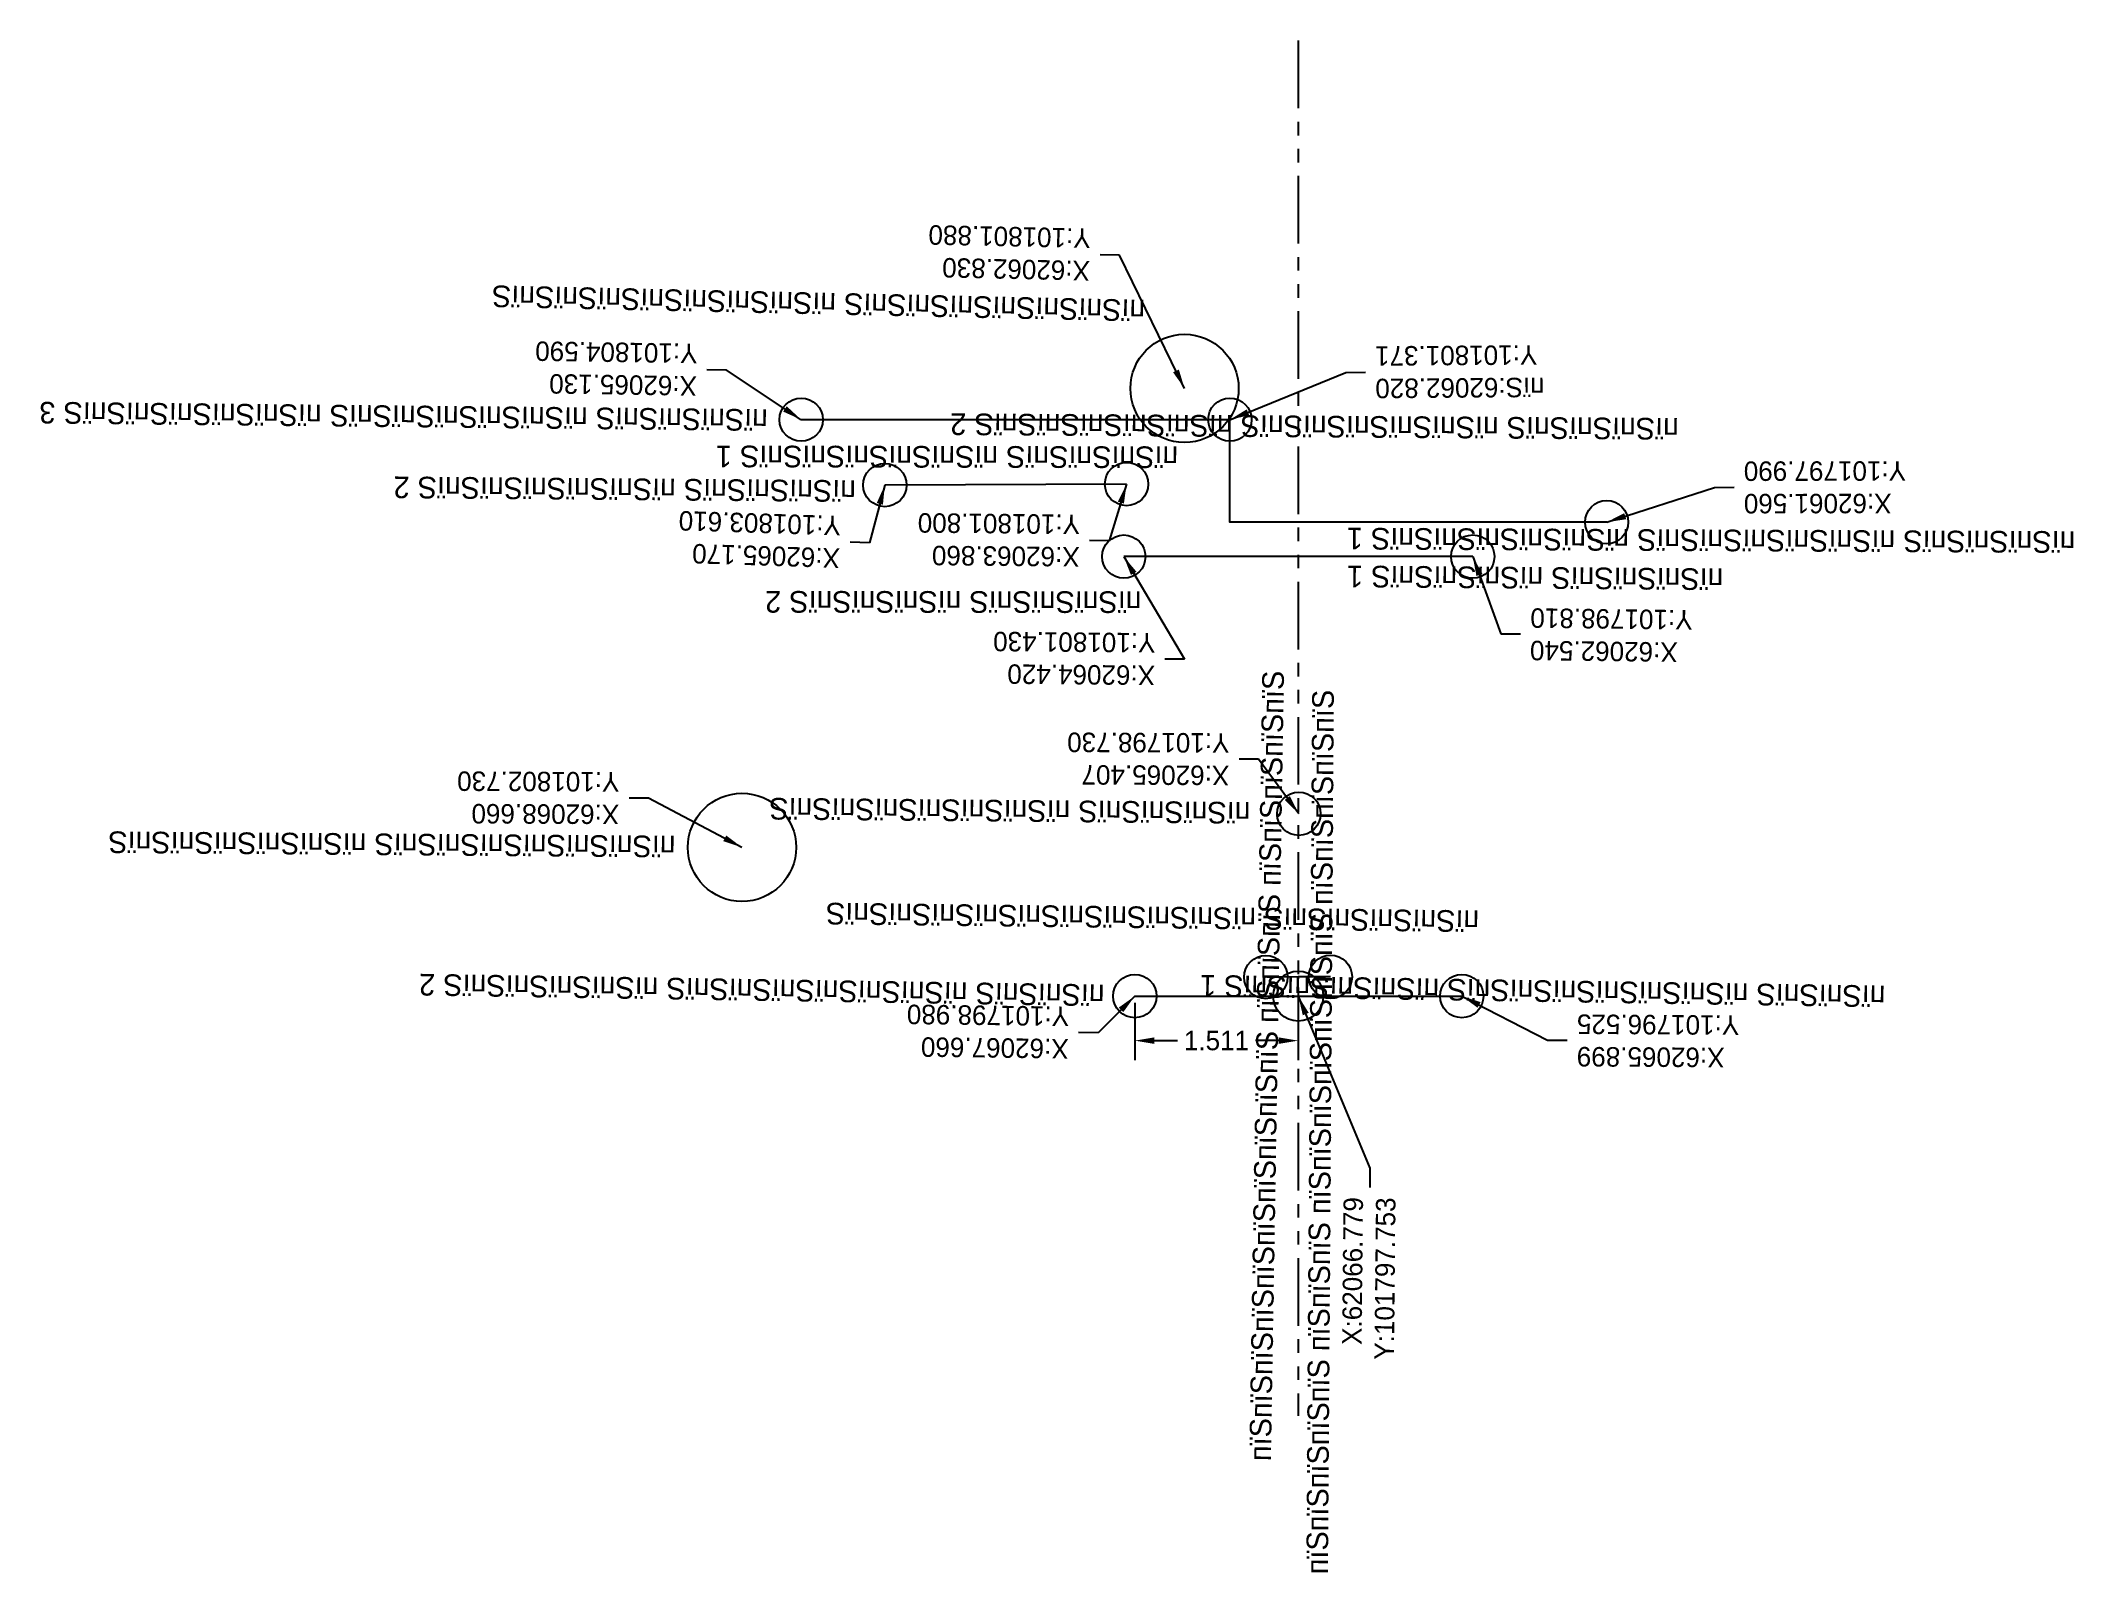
# Model space of a CAD drawing. Header units: feet. Extents: x 101791.3 to 101810.1, y 62045.5 to 62059.6.
import ezdxf
from ezdxf.enums import TextEntityAlignment as Align

# ---------------------------------------------------------------- set-up
doc = ezdxf.new("R2010")
doc.units = ezdxf.units.FT
doc.header["$MEASUREMENT"] = 0
doc.linetypes.add('PHANTOM2', pattern=[1.25, 0.625, -0.125, 0.125, -0.125, 0.125, -0.125])
doc.linetypes.add('пїЅпїЅпїЅпїЅпїЅпїЅпїЅпїЅпїЅпїЅпїЅпїЅпїЅпїЅ', pattern=[0])
doc.dimstyles.get("Standard").update_dxf_attribs({"dimtxt": 0.18, "dimasz": 0.18, "dimexe": 0.18, "dimexo": 0.0625, "dimgap": 0.09, "dimtad": 0, "dimtih": 1, "dimtoh": 1, "dimdec": 3, "dimzin": 0, "dimdsep": 46, "dimtxsty": 'Standard', "dimcen": 0.09, "dimadec": 0, "dimazin": 0, "dimtfac": 1, "dimtdec": 3, "dimtofl": 0, "dimtmove": 0, "dimatfit": 3, "dimfxl": 1, "dimtolj": 1, "dimtzin": 0, "dimarcsym": 0})

# ---------------------------------------------------------------- blocks, each defined once
blk = doc.blocks.new('*D1318')
at = {"color": 0, "lineweight": -2}
for p, q in [((101801.389, 62050.715), (101801.389, 62050.186)), ((101802.9, 62050.715), (101802.9, 62050.186)), ((101801.569, 62050.366), (101801.784, 62050.366)), ((101802.72, 62050.366), (101802.504, 62050.366))]:
    blk.add_line(p, q, dxfattribs=at)
at = {"color": 0}
for points in [[(101801.569, 62050.396), (101801.569, 62050.336), (101801.389, 62050.366)], [(101802.72, 62050.396), (101802.72, 62050.336), (101802.9, 62050.366)]]:
    blk.add_solid(points, dxfattribs=at)
at = {"layer": 'Defpoints', "color": 0}
for p in [(101801.389, 62050.778), (101802.9, 62050.778), (101802.9, 62050.366)]:
    blk.add_point(p, dxfattribs=at)
at = {"color": 0, "insert": (101802.144, 62050.366), "char_height": 0.18, "attachment_point": 5}
blk.add_mtext('\\A1;1.511', dxfattribs=at)

msp = doc.modelspace()

# ---------------------------------------------------------------- linework, layer by layer
at = {"linetype": 'PHANTOM2'}
msp.add_lwpolyline([(101802.8996, 62059.6064), (101802.8999, 62046.8989)], dxfattribs=at)
at = {"color": 2, "linetype": 'пїЅпїЅпїЅпїЅпїЅпїЅпїЅпїЅпїЅпїЅпїЅпїЅпїЅпїЅ'}
msp.add_lwpolyline([(101805.7496, 62055.1569), (101802.268, 62055.1568), (101802.268, 62056.104), (101798.306, 62056.1039)], dxfattribs=at)
at = {"color": 6, "linetype": 'пїЅпїЅпїЅпїЅпїЅпїЅпїЅпїЅпїЅпїЅпїЅпїЅпїЅпїЅ'}
msp.add_lwpolyline([(101801.3132, 62055.5093), (101799.0789, 62055.5001)], dxfattribs=at)
at = {"color": 150, "linetype": 'пїЅпїЅпїЅпїЅпїЅпїЅпїЅпїЅпїЅпїЅпїЅпїЅпїЅпїЅ'}
msp.add_lwpolyline([(101804.5121, 62054.8387), (101802.8997, 62054.8386), (101801.2873, 62054.8386)], dxfattribs=at)
at = {"color": 4, "linetype": 'пїЅпїЅпїЅпїЅпїЅпїЅпїЅпїЅпїЅпїЅпїЅпїЅпїЅпїЅ'}
msp.add_lwpolyline([(101803.1971, 62050.9558), (101802.8987, 62050.9546), (101802.6003, 62050.9534)], dxfattribs=at)
at = {"color": 5, "linetype": 'пїЅпїЅпїЅпїЅпїЅпїЅпїЅпїЅпїЅпїЅпїЅпїЅпїЅпїЅ'}
for points in [[(101801.3891, 62050.7778), (101802.8998, 62050.7779)], [(101802.8998, 62050.7779), (101804.4105, 62050.7779)]]:
    msp.add_lwpolyline(points, dxfattribs=at)
at = {"color": 3, "linetype": 'Continuous'}
for centre in [(101801.8486, 62056.3928), (101797.7593, 62052.1515)]:
    msp.add_circle(centre, 0.5, dxfattribs=at)
at = {"color": 2, "linetype": 'Continuous'}
for centre in [(101798.306, 62056.1039), (101802.268, 62056.104), (101805.7496, 62055.1569)]:
    msp.add_circle(centre, 0.2, dxfattribs=at)
at = {"color": 6, "linetype": 'Continuous'}
for centre in [(101799.0789, 62055.5001), (101801.3132, 62055.5093)]:
    msp.add_circle(centre, 0.2, dxfattribs=at)
at = {"color": 150, "linetype": 'Continuous'}
for centre in [(101801.2873, 62054.8386), (101804.5121, 62054.8387)]:
    msp.add_circle(centre, 0.2, dxfattribs=at)
at = {"color": 30, "linetype": 'Continuous'}
msp.add_circle((101802.9052, 62052.4628), 0.2, dxfattribs=at)
at = {"color": 4, "linetype": 'Continuous'}
for centre in [(101802.6003, 62050.9534), (101803.1971, 62050.9558)]:
    msp.add_circle(centre, 0.2, dxfattribs=at)
at = {"color": 5, "linetype": 'Continuous'}
for centre in [(101801.3891, 62050.7778), (101804.4105, 62050.7779)]:
    msp.add_circle(centre, 0.2, dxfattribs=at)
at = {"color": 1, "linetype": 'Continuous'}
msp.add_circle((101802.8998, 62050.7779), 0.231, dxfattribs=at)

# ---------------------------------------------------------------- texts
at = {"color": 3, "linetype": 'пїЅпїЅпїЅпїЅпїЅпїЅпїЅпїЅпїЅпїЅпїЅпїЅпїЅпїЅ'}
for s, rotation, p in [('пїЅпїЅпїЅпїЅпїЅпїЅпїЅ пїЅпїЅпїЅпїЅпїЅпїЅпїЅпїЅ', 178.72169, (101801.4877, 62057.271)), ('пїЅпїЅпїЅпїЅпїЅпїЅпїЅ пїЅпїЅпїЅпїЅпїЅпїЅ', 179.55091, (101797.1461, 62052.3189, 688.73))]:
    msp.add_text(s, height=0.2, rotation=rotation, dxfattribs=at).set_placement(p, align=Align.BOTTOM_LEFT)
at = {"color": 2, "linetype": 'пїЅпїЅпїЅпїЅпїЅпїЅпїЅпїЅпїЅпїЅпїЅпїЅпїЅпїЅ'}
for s, rotation, p in [('пїЅпїЅпїЅпїЅ пїЅпїЅпїЅпїЅпїЅпїЅ пїЅпїЅпїЅпїЅпїЅпїЅ 3', 179.4084, (101797.9995, 62056.2601, 686.17)), ('пїЅпїЅпїЅпїЅ пїЅпїЅпїЅпїЅпїЅпїЅ пїЅпїЅпїЅпїЅпїЅпїЅ 2', 179.62989, (101806.4169, 62056.1791)), ('пїЅпїЅпїЅпїЅ пїЅпїЅпїЅпїЅпїЅпїЅ пїЅпїЅпїЅпїЅпїЅпїЅ 1', 179.72591, (101810.0808, 62055.133))]:
    msp.add_text(s, height=0.2, rotation=rotation, dxfattribs=at).set_placement(p, align=Align.BOTTOM_LEFT)
at = {"color": 6, "linetype": 'пїЅпїЅпїЅпїЅпїЅпїЅпїЅпїЅпїЅпїЅпїЅпїЅпїЅпїЅ'}
for s, rotation, p in [('пїЅпїЅпїЅпїЅ пїЅпїЅпїЅпїЅпїЅпїЅ 1', 179.88813, (101801.7902, 62055.9167, 688.27)), ('пїЅпїЅпїЅпїЅ пїЅпїЅпїЅпїЅпїЅпїЅ 2', 179.5257, (101798.813, 62055.6039, 688.27))]:
    msp.add_text(s, height=0.2, rotation=rotation, dxfattribs=at).set_placement(p, align=Align.BOTTOM_LEFT)
at = {"color": 150, "linetype": 'пїЅпїЅпїЅпїЅпїЅпїЅпїЅпїЅпїЅпїЅпїЅпїЅпїЅпїЅ'}
for s, rotation, p in [('пїЅпїЅпїЅпїЅ пїЅпїЅпїЅпїЅ 1', 179.54707, (101806.8285, 62054.7889)), ('пїЅпїЅпїЅпїЅ пїЅпїЅпїЅпїЅ 2', 179.95049, (101801.4509, 62054.5781))]:
    msp.add_text(s, height=0.2, rotation=rotation, dxfattribs=at).set_placement(p, align=Align.BOTTOM_LEFT)
at = {"linetype": 'пїЅпїЅпїЅпїЅпїЅпїЅпїЅпїЅпїЅпїЅпїЅпїЅпїЅпїЅ'}
msp.add_text('пїЅпїЅпїЅпїЅпїЅпїЅпїЅпїЅпїЅпїЅ пїЅпїЅпїЅ пїЅпїЅпїЅпїЅпїЅ', height=0.2, rotation=89.04932, dxfattribs=at).set_placement((101802.7069, 62046.4786), align=Align.BOTTOM_LEFT)
at = {"color": 1, "linetype": 'пїЅпїЅпїЅпїЅпїЅпїЅпїЅпїЅпїЅпїЅпїЅпїЅпїЅпїЅ'}
msp.add_text('пїЅпїЅпїЅпїЅпїЅ пїЅпїЅпїЅ пїЅпїЅпїЅпїЅпїЅпїЅпїЅ пїЅпїЅпїЅпїЅпїЅ', height=0.2, rotation=89.61684, dxfattribs=at).set_placement((101803.2342, 62045.4338), align=Align.BOTTOM_LEFT)
at = {"color": 30, "linetype": 'пїЅпїЅпїЅпїЅпїЅпїЅпїЅпїЅпїЅпїЅпїЅпїЅпїЅпїЅ'}
msp.add_text('пїЅпїЅпїЅпїЅ пїЅпїЅпїЅпїЅпїЅпїЅпїЅ', height=0.2, rotation=179.49147, dxfattribs=at).set_placement((101802.4587, 62052.6303), align=Align.BOTTOM_LEFT)
at = {"color": 4, "linetype": 'пїЅпїЅпїЅпїЅпїЅпїЅпїЅпїЅпїЅпїЅпїЅпїЅпїЅпїЅ'}
msp.add_text('пїЅпїЅпїЅпїЅпїЅ пїЅпїЅпїЅпїЅпїЅпїЅпїЅпїЅпїЅпїЅ', height=0.2, rotation=179.31291, dxfattribs=at).set_placement((101804.5731, 62051.6285), align=Align.BOTTOM_LEFT)
at = {"color": 5, "linetype": 'пїЅпїЅпїЅпїЅпїЅпїЅпїЅпїЅпїЅпїЅпїЅпїЅпїЅпїЅ'}
for s, p in [('пїЅпїЅпїЅ пїЅпїЅпїЅпїЅпїЅпїЅпїЅ пїЅпїЅпїЅпїЅпїЅ 2', (101801.1119, 62050.944)), ('пїЅпїЅпїЅ пїЅпїЅпїЅпїЅпїЅпїЅпїЅ пїЅпїЅпїЅпїЅпїЅ 1', (101808.3277, 62050.9343))]:
    msp.add_text(s, height=0.2, rotation=179.09771, dxfattribs=at).set_placement(p, align=Align.BOTTOM_LEFT)
at = {"color": 3, "linetype": 'Continuous', "char_height": 0.18, "attachment_point": 4}
for s, insert, rotation in [('\\A1;X:62062.830\\PY:101801.880', (101800.9778, 62057.6304), 178.7393), ('\\A1;X:62068.660\\PY:101802.730', (101796.6254, 62052.608), 179.72483)]:
    msp.add_mtext(s, dxfattribs=dict(at, insert=insert, rotation=rotation))
at = {"color": 2, "char_height": 0.18}
for s, insert, attachment_point, rotation in [('\\A1;X:62065.130\\PY:101804.590', (101797.3455, 62056.5665), 4, 179.13545), ('\\A1;пїЅ:62062.820\\PY:101801.371', (101803.6103, 62056.5432), 6, 180.4207), ('\\A1;X:62061.560\\PY:101797.990', (101807.0169, 62055.4792), 6, 180.08938)]:
    msp.add_mtext(s, dxfattribs=dict(at, insert=insert, attachment_point=attachment_point, rotation=rotation))
at = {"color": 6, "char_height": 0.18, "attachment_point": 4}
for s, insert, rotation in [('\\A1;X:62065.170\\PY:101803.610', (101798.6686, 62054.9747), 178.17537), ('\\A1;X:62063.860\\PY:101801.800', (101800.8811, 62054.9874), 179.44613)]:
    msp.add_mtext(s, dxfattribs=dict(at, insert=insert, rotation=rotation))
at = {"color": 150, "char_height": 0.18}
for s, insert, attachment_point, rotation in [('\\A1;X:62062.540\\PY:101798.810', (101805.0426, 62054.1229), 6, 179.31809), ('\\A1;X:62064.420\\PY:101801.430', (101801.578, 62053.8928), 4, 179.49835)]:
    msp.add_mtext(s, dxfattribs=dict(at, insert=insert, attachment_point=attachment_point, rotation=rotation))
at = {"color": 30, "insert": (101802.2628, 62052.9676), "char_height": 0.18, "attachment_point": 4, "rotation": 179.74847}
msp.add_mtext('\\A1;X:62065.407\\PY:101798.730', dxfattribs=at)
at = {"color": 5, "char_height": 0.18}
for s, insert, attachment_point, rotation in [('\\A1;X:62067.660\\PY:101798.980', (101800.78, 62050.4417), 4, 179.28246), ('\\A1;X:62065.899\\PY:101796.525', (101805.4743, 62050.3692), 6, 179.66422)]:
    msp.add_mtext(s, dxfattribs=dict(at, insert=insert, attachment_point=attachment_point, rotation=rotation))
at = {"color": 1, "insert": (101803.5595, 62048.9185), "char_height": 0.18, "attachment_point": 6, "rotation": 89.44756}
msp.add_mtext('\\A1;X:62066.779\\PY:101797.753', dxfattribs=at)

# ---------------------------------------------------------------- dimensions: what is measured, and where the dimension line sits
at = {"color": 1}
dim = msp.add_aligned_dim(p1=(101801.3891, 62050.7778), p2=(101802.8998, 62050.7779), distance=-0.4118, dimstyle='Standard', override={"dimdec": 3, "dimfxl": 1.25, "dimtfill": 1, "dimtfillclr": 256, "dimarcsym": 1}, dxfattribs=at)
dim.commit()
dim.dimension.update_dxf_attribs({"geometry": '*D1318', "text_midpoint": (101802.1445, 62050.3661)})

# ---------------------------------------------------------------- leaders
at = {"color": 3, "linetype": 'Continuous', "annotation_type": 0, "has_hookline": 1, "hookline_direction": 0}
for points, horizontal_direction in [([(101801.8486, 62056.3928), (101801.2477, 62057.6245), (101801.0677, 62057.6284)], (-0.999758, 0.022002, 0)), ([(101797.7593, 62052.1515), (101796.8954, 62052.6067), (101796.7154, 62052.6076)], (-0.999988, 0.004803, 0))]:
    msp.add_leader(points, dimstyle='Standard', dxfattribs=dict(at, horizontal_direction=horizontal_direction))
at = {"color": 2, "annotation_type": 0, "has_hookline": 1}
for points, hookline_direction, text_width, horizontal_direction in [([(101798.306, 62056.1039), (101797.6154, 62056.5624), (101797.4355, 62056.5651)], 0, 1.65, (-0.999886, 0.015089, 0)), ([(101802.268, 62056.104), (101803.3403, 62056.5412), (101803.5203, 62056.5425)], 1, 1.62, (-0.999973, -0.007343, 0)), ([(101805.7496, 62055.1569), (101806.7469, 62055.4788), (101806.9269, 62055.4791)], 1, 1.68, (-0.999999, -0.00156, 0))]:
    msp.add_leader(points, dimstyle='Standard', override={"dimfxl": 1.25, "dimtfill": 1, "dimtfillclr": 256, "dimarcsym": 1}, dxfattribs=dict(at, hookline_direction=hookline_direction, text_width=text_width, horizontal_direction=horizontal_direction))
at = {"color": 6, "annotation_type": 0, "has_hookline": 1, "hookline_direction": 0}
for points, text_width, horizontal_direction in [([(101799.0789, 62055.5001), (101798.9385, 62054.9661), (101798.7586, 62054.9719)], 1.59, (-0.999493, 0.03184, 0)), ([(101801.3132, 62055.5093), (101801.1511, 62054.9848), (101800.9711, 62054.9865)], 1.62, (-0.999953, 0.009667, 0))]:
    msp.add_leader(points, dimstyle='Standard', override={"dimfxl": 1.25, "dimtfill": 1, "dimtfillclr": 256, "dimarcsym": 1}, dxfattribs=dict(at, text_width=text_width, horizontal_direction=horizontal_direction))
at = {"color": 150, "annotation_type": 0, "has_hookline": 1, "text_width": 1.62}
for points, hookline_direction, horizontal_direction in [([(101801.2873, 62054.8386), (101801.848, 62053.8905), (101801.668, 62053.892)], 0, (-0.999962, 0.008755, 0)), ([(101804.5121, 62054.8387), (101804.7726, 62054.1261), (101804.9526, 62054.124)], 1, (-0.999929, 0.011901, 0))]:
    msp.add_leader(points, dimstyle='Standard', override={"dimfxl": 1.25, "dimtfill": 1, "dimtfillclr": 256, "dimarcsym": 1}, dxfattribs=dict(at, hookline_direction=hookline_direction, horizontal_direction=horizontal_direction))
at = {"color": 30, "annotation_type": 0, "has_hookline": 1, "hookline_direction": 0, "text_width": 1.68, "horizontal_direction": (-0.99999, 0.00439, 0)}
msp.add_leader([(101802.9052, 62052.4628), (101802.5328, 62052.9664), (101802.3528, 62052.9672)], dimstyle='Standard', override={"dimfxl": 1.25, "dimtfill": 1, "dimtfillclr": 256, "dimarcsym": 1}, dxfattribs=at)
at = {"color": 5, "annotation_type": 0, "has_hookline": 1}
for points, hookline_direction, text_width, horizontal_direction in [([(101801.3891, 62050.7778), (101801.0499, 62050.4384), (101800.8699, 62050.4406)], 0, 1.68, (-0.999922, 0.012523, 0)), ([(101804.4105, 62050.7779), (101805.2043, 62050.3707), (101805.3843, 62050.3697)], 1, 1.71, (-0.999983, 0.00586, 0))]:
    msp.add_leader(points, dimstyle='Standard', override={"dimfxl": 1.25, "dimtfill": 1, "dimtfillclr": 256, "dimarcsym": 1}, dxfattribs=dict(at, hookline_direction=hookline_direction, text_width=text_width, horizontal_direction=horizontal_direction))
at = {"color": 1, "annotation_type": 0, "has_hookline": 1, "hookline_direction": 1, "text_width": 1.71, "horizontal_direction": (0.009642, 0.999954, 0)}
msp.add_leader([(101802.8998, 62050.7779), (101803.5621, 62049.1885), (101803.5604, 62049.0085)], dimstyle='Standard', override={"dimfxl": 1.25, "dimtfill": 1, "dimtfillclr": 256, "dimarcsym": 1}, dxfattribs=at)

doc.saveas('drawing.dxf')
